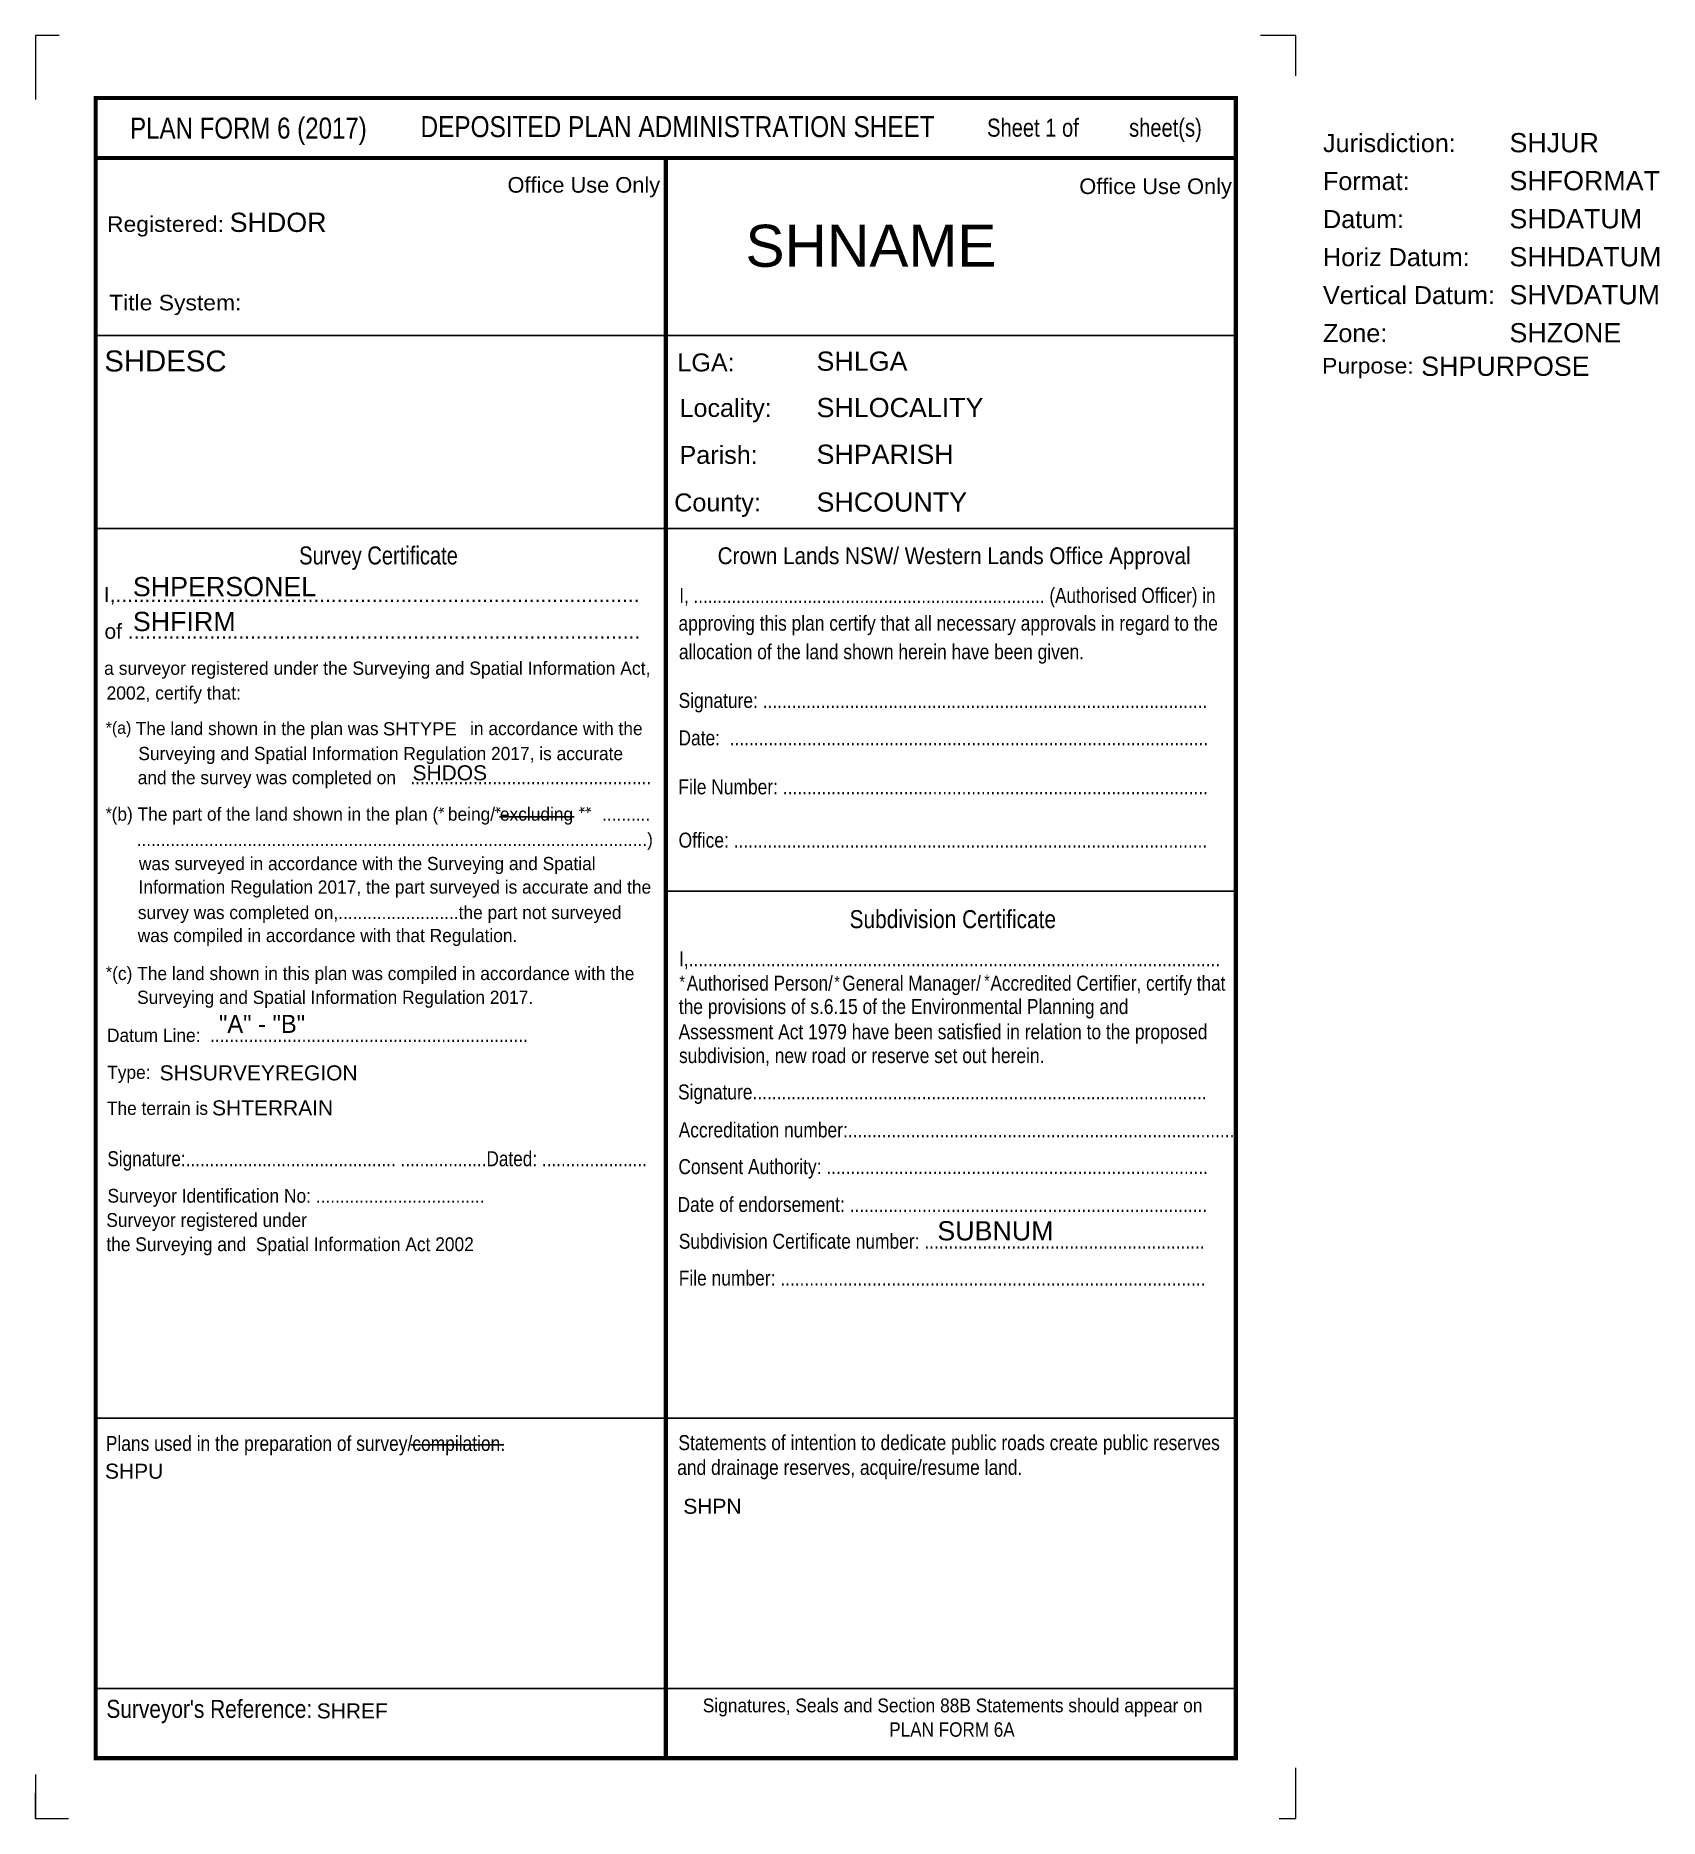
# Model space of a CAD drawing. Extents: x 0 to 271, y 0 to 297.
import ezdxf
from ezdxf.enums import TextEntityAlignment as Align

# ---------------------------------------------------------------- set-up
doc = ezdxf.new("R2010")
doc.units = 0
doc.header["$MEASUREMENT"] = 0
doc.layers.add('SHT', color=7, linetype='Continuous')
doc.styles.add('ARIAL', font='arial.ttf')

msp = doc.modelspace()

# ---------------------------------------------------------------- linework, layer by layer
at = {"color": 7, "lineweight": 5, "true_color": 0xffffff}
for p, q in [((0, 297), (0, 291.6)), ((0, 297), (0, 286.37)), ((3.9, 297), (0, 297)), ((210, 297), (204.13, 297)), ((210, 297), (204.13, 297)), ((210, 290.33), (210, 297)), ((210, 290.33), (210, 297)), ((0, 7.33), (0, 0)), ((0, 7.33), (0, 0)), ((0, 7.15), (0, 0)), ((210, 0), (210, 8.41)), ((0, 0), (0, 4.19)), ((0, 0), (5.45, 0)), ((207.24, 0), (210, 0))]:
    msp.add_line(p, q, dxfattribs=at)
for p, q in [((200.01, 247.07), (10.01, 247.07)), ((200.01, 214.9), (10.01, 214.9)), ((77.3, 166.88), (89.72, 166.88)), ((200.32, 154.48), (105.32, 154.48)), ((200.01, 66.66), (10.01, 66.66)), ((62.53, 62.23), (78.04, 62.23)), ((200.01, 21.65), (10.01, 21.65)), ((200.01, 10.01), (10.01, 10.01))]:
    msp.add_line(p, q)
at = {"const_width": 0.7}
msp.add_lwpolyline([(10.01, 276.61), (10.01, 286.61), (200.01, 286.61), (200.01, 10.01), (10.01, 10.01)], close=True, dxfattribs=at)
for points in [[(200.01, 276.61), (10.01, 276.61)], [(105.01, 276.61), (105.01, 10.01)]]:
    msp.add_lwpolyline(points, dxfattribs=at)

# ---------------------------------------------------------------- texts
at = {"style": 'ARIAL'}
for s, height, width, p in [('PLAN FORM 6 (2017)', 3.5, 0.82, (15.74, 279.85)), ('DEPOSITED PLAN ADMINISTRATION SHEET', 3.5, 0.83, (64.14, 280.09)), ('Sheet 1 of         sheet(s)', 3, 0.8, (158.55, 280.17)), ('Registered:', 2.6, 1.05, (11.89, 264.31)), ('Title System:', 2.6, 1.05, (12.25, 251.23)), ('Purpose:', 2.6, 1.05, (214.38, 240.71)), ('Survey Certificate', 3, 0.8, (43.91, 208.9)), ('Crown Lands NSW/ Western Lands Office Approval', 2.8, 0.88, (113.65, 208.95)), ('I, .......................................................................... (Authorised Officer) in ', 2.5, 0.815, (107.26, 202.49)), ('approving this plan certify that all necessary approvals in regard to the', 2.5, 0.83, (107.12, 197.87)), (' allocation of the land shown herein have been given.', 2.5, 0.83, (106.39, 193.11)), ('a surveyor registered under the Surveying and Spatial Information Act,', 2.2, 0.95, (11.41, 190.52)), ('2002, certify that:', 2.2, 0.95, (11.81, 186.39)), ('Signature: ............................................................................................', 2.5, 0.83, (107.14, 184.99)), ('      The land shown in the plan was                   in accordance with the ', 2.2, 0.94, (11.87, 180.47)), ('Date:  ...................................................................................................', 2.5, 0.83, (107.12, 178.76)), ('       Surveying and Spatial Information Regulation 2017, is accurate', 2.2, 0.94, (11.5, 176.3)), ('and the survey was completed on   ..................................................', 2.2, 0.94, (17.01, 172.29)), ('File Number: ........................................................................................', 2.5, 0.83, (107.11, 170.6)), ('Office: ..................................................................................................', 2.5, 0.83, (107.14, 161.72)), ('I,..............................................................................................................', 2.5, 0.83, (107.21, 141.93)), ('*', 2, 0.83, (107.28, 138.38)), ('  Authorised Person/  General Manager/  Accredited Certifier, certify that', 2.5, 0.82, (106.9, 137.89)), ('*', 2, 0.83, (133.1, 138.35)), ('*', 2, 0.83, (158.08, 138.54)), ('the provisions of s.6.15 of the Environmental Planning and', 2.5, 0.83, (107.18, 134)), ('"A" - "B"', 3, 0.94, (30.55, 130.86)), ('Datum Line:  ..................................................................', 2.2, 0.94, (11.89, 129.36)), ('Assessment Act 1979 have been satisfied in relation to the proposed', 2.5, 0.83, (107.14, 129.8)), ('subdivision, new road or reserve set out herein.', 2.5, 0.83, (107.21, 125.83)), ('Type: ', 2.2, 0.94, (11.92, 123.19)), ('Signature..............................................................................................', 2.5, 0.83, (107.05, 119.77)), ('The terrain is ', 2.2, 0.94, (11.87, 117.2)), ('Accreditation number:.................................................................................', 2.5, 0.83, (107.15, 113.44)), ('Consent Authority: ...............................................................................', 2.5, 0.83, (107.11, 107.33)), ('Surveyor Identification No: ...................................', 2.3, 0.9, (11.97, 102.57)), ('Date of endorsement: ..........................................................................', 2.5, 0.83, (106.96, 101.03)), ('Surveyor registered under', 2.3, 0.9, (11.78, 98.53)), ('the Surveying and  Spatial Information Act 2002', 2.3, 0.9, (11.78, 94.5)), ('Subdivision Certificate number: ..........................................................', 2.5, 0.83, (107.17, 94.9)), ('File number: ........................................................................................', 2.5, 0.83, (107.17, 88.77)), ('Plans used in the preparation of survey/compilation.', 2.5, 0.83, (11.69, 61.21)), ('Statements of intention to dedicate public roads create public reserves', 2.5, 0.83, (107.11, 61.34)), ('and drainage reserves, acquire/resume land.', 2.5, 0.83, (106.91, 57.22)), ("Surveyor's Reference:", 3, 0.83, (11.79, 16.74)), ('Signatures, Seals and Section 88B Statements should appear on', 2.3, 0.9, (111.17, 17.66)), ('PLAN FORM 6A', 2.4, 0.85, (142.25, 13.6))]:
    msp.add_text(s, height=height, dxfattribs=dict(at, width=width)).set_placement(p)
for s, height, p in [('Jurisdiction:', 3, (214.53, 277.6)), ('Format:', 3, (214.53, 271.27)), ('Datum:', 3, (214.53, 264.94)), ('Horiz Datum:', 3, (214.53, 258.6)), ('Vertical Datum:', 3, (214.53, 252.27)), ('Zone:', 3, (214.53, 245.94)), ('LGA:', 3, (106.94, 241.06)), ('Locality:', 3, (107.29, 233.48)), ('Parish:', 3, (107.29, 225.66)), ('County:', 3, (106.41, 217.73)), ('I,..........................................................................................', 2.5, (11.36, 202.64)), ('of ........................................................................................', 2.5, (11.47, 196.52))]:
    msp.add_text(s, height=height, dxfattribs=at).set_placement(p)
for p in [(91.35, 271.82), (186.63, 271.59)]:
    msp.add_text('Office Use Only', height=2.6, dxfattribs=at).set_placement(p, align=Align.MIDDLE)
at = {"style": 'ARIAL', "width": 0.83}
msp.add_text('Subdivision Certificate', height=3, dxfattribs=at).set_placement((152.84, 149.87), align=Align.MIDDLE)
at = {"style": 'ARIAL'}
for tag, p, s, height in [('SHJUR', (245.6, 277.57), 'New South Wales', 3.2), ('SHFORMAT', (245.6, 271.24), '', 3.2), ('SHDOR', (32.33, 264.3), '', 3.2), ('SHDATUM', (245.6, 264.9), '', 3.2), ('SHNAME', (118.28, 258.5), '', 7), ('SHHDATUM', (245.6, 258.57), '', 3.2), ('SHVDATUM', (245.6, 252.24), '', 3.2), ('SHZONE', (245.6, 245.91), '', 3.2), ('SHLGA', (130.13, 241.17), '', 3.2), ('SHPURPOSE', (230.89, 240.32), '', 3.2), ('SHLOCALITY', (130.13, 233.44), '', 3.2), ('SHPARISH', (130.13, 225.66), '', 3.2), ('SHCOUNTY', (130.13, 217.7), '', 3.2), ('SHPERSONEL', (16.2, 203.61), '', 3.2), ('SHFIRM', (16.2, 197.8), '', 3.2), ('SHTYPE', (57.87, 180.42), '', 2.2), ('SHDOS', (62.8, 172.94), '', 2.5), ('SHSURVEYREGION', (20.66, 122.95), '', 2.5), ('SHTERRAIN', (29.4, 117.12), '', 2.5), ('SUBNUM', (150.26, 96.29), '', 3.2), ('SHREF', (46.85, 16.65), '', 2.5)]:
    msp.add_attdef(tag, p, s, height=height, dxfattribs=at)
for tag, height, p in [('SHDESC', 3.5, (11.44, 244.55)), ('SHPU', 2.5, (11.56, 59.09)), ('SHPN', 2.5, (107.93, 53.24))]:
    msp.add_attdef(tag, text='', height=height, dxfattribs=at).set_placement(p, align=Align.TOP_LEFT)
at = {"layer": 'SHT', "style": 'ARIAL'}
for s, height, width, p in [('*(a)', 2, 0.95, (11.67, 180.69)), ('*', 2, 0.95, (11.67, 166.42)), (' (b) The part of the land shown in the plan (  being/ excluding      ..........', 2.2, 0.94, (11.85, 166.21)), ('       ..........................................................................................................)', 2.2, 0.94, (11.21, 162.01)), ('was surveyed in accordance with the Surveying and Spatial ', 2.2, 0.94, (17.21, 157.97)), ('Information Regulation 2017, the part surveyed is accurate and the ', 2.2, 0.94, (17.15, 154.06)), ('survey was completed on,.........................the part not surveyed ', 2.2, 0.94, (17.03, 149.82)), ('was compiled in accordance with that Regulation.', 2.2, 0.94, (17.01, 145.99)), ('*', 2, 0.95, (11.7, 139.97)), (' (c) The land shown in this plan was compiled in accordance with the ', 2.2, 0.94, (11.95, 139.66)), ('       Surveying and Spatial Information Regulation 2017.', 2.2, 0.94, (11.29, 135.69)), ('Signature:............................................ ..................Dated: ......................', 2.5, 0.82, (11.95, 108.65))]:
    msp.add_text(s, height=height, dxfattribs=dict(at, width=width)).set_placement(p)
at = {"layer": 'SHT', "style": 'ARIAL', "width": 0.95}
for p in [(66.21, 167.28), (75.63, 167.34), (89.65, 167.34), (90.7, 167.34)]:
    msp.add_text('*', height=2, rotation=315, dxfattribs=at).set_placement(p)

doc.saveas('drawing.dxf')
